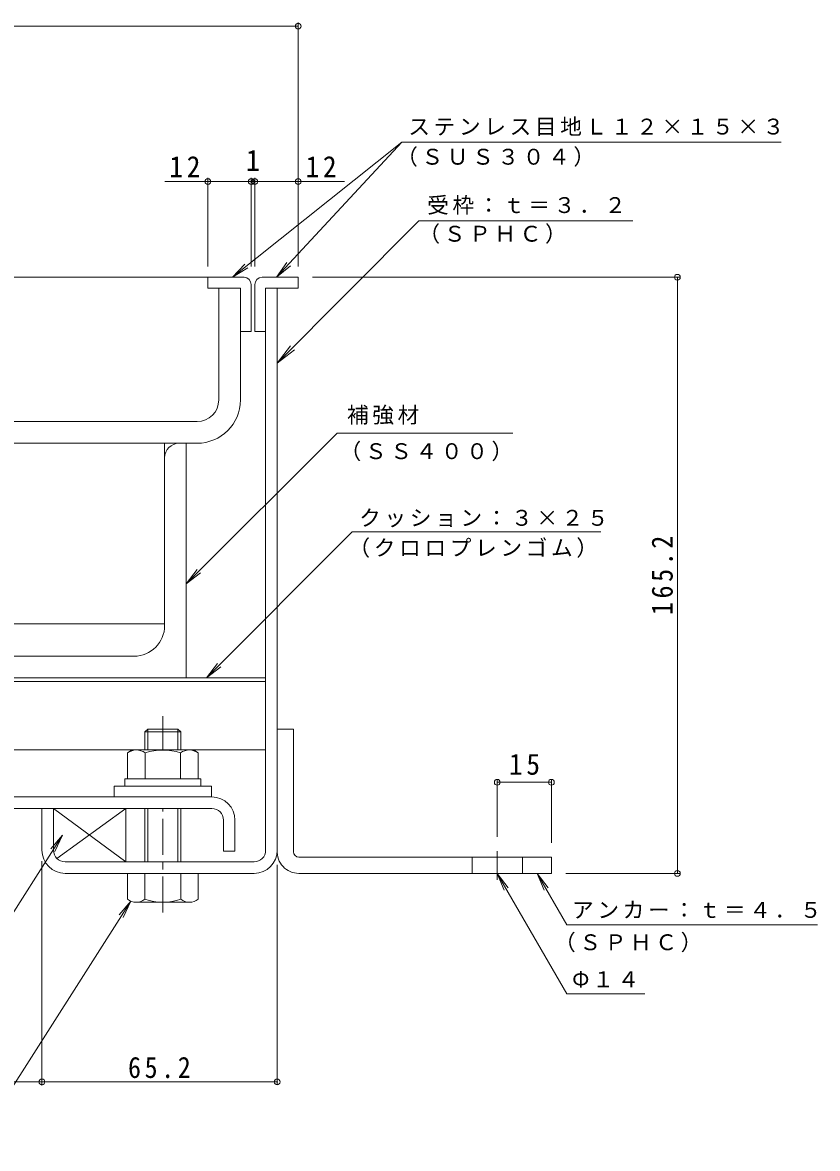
# Model space of a CAD drawing. Units: millimetres on the paper, enlarged 10 times, with parts at other scales. Extents: x -2620 to 2719, y -1962 to 1858.
# Drawn here: x 1617 to 2719, y 267 to 1827 of the extents above; entities that cross this region are included whole.
import ezdxf
from ezdxf.enums import TextEntityAlignment as Align

# ---------------------------------------------------------------- set-up
doc = ezdxf.new("R2010")
doc.units = ezdxf.units.MM
doc.header["$LTSCALE"] = 10
doc.header["$PDMODE"] = 32
doc.header["$PDSIZE"] = 8
doc.linetypes.add('CHAIN1', pattern=[8, 5, -1, 1, -1])
for name, color, linetype, lineweight in [('D-1', 2, 'Continuous', 9), ('D-2', 3, 'Continuous', 9), ('D-3', 4, 'Continuous', 9), ('D-5', 7, 'Continuous', 9), ('D-6', 6, 'Continuous', 9), ('D-7', 5, 'Continuous', 5), ('D-8', 5, 'Continuous', 5), ('D-9', 134, 'Continuous', 5), ('D-A', 3, 'Continuous', 9), ('D-D', 4, 'Continuous', 9), ('D-E', 3, 'Continuous', 9), ('D-F', 7, 'Continuous', 9)]:
    doc.layers.add(name, color=color, linetype=linetype, lineweight=lineweight)
doc.styles.add('ＭＳ ゴシック', font='')
doc.styles.get('ＭＳ ゴシック').set_extended_font_data('MS Gothic')

msp = doc.modelspace()

# ---------------------------------------------------------------- linework, layer by layer
at = {"layer": 'D-1'}
for p, q in [((1953.73, 680.24), (1953.73, 1459.24)), ((1969.73, 1459.24), (1953.73, 1459.24)), ((1969.73, 680.24), (1969.73, 1459.24)), ((1659.73, 680.24), (1659.73, 738.24)), ((1937.73, 664.24), (1675.73, 664.24)), ((1675.73, 648.24), (1786.23, 648.24)), ((1937.73, 648.24), (1836.23, 648.24))]:
    msp.add_line(p, q, dxfattribs=at)
msp.add_lwpolyline([(1643.73, 680.24), (1643.73, 738.24), (1659.73, 738.24)], dxfattribs=at)
for centre, radius, start, end in [((1675.73, 680.24), 32, 180, 270), ((1675.73, 680.24), 16, 180, 270), ((1937.73, 680.24), 16, 270, 0), ((1937.73, 680.24), 32, 270, 0)]:
    msp.add_arc(centre, radius, start, end, dxfattribs=at)
at = {"layer": 'D-2'}
for p, q in [((1888.73, 1459.24), (1918.73, 1459.24)), ((1888.73, 1459.24), (1888.73, 1304.24)), ((1918.73, 1304.24), (1918.73, 1459.24)), ((175.57, 1274.24), (1858.73, 1274.24)), ((175.57, 1244.24), (1858.73, 1244.24))]:
    msp.add_line(p, q, dxfattribs=at)
for radius in [30, 60]:
    msp.add_arc((1858.73, 1304.24), radius, 270, 0, dxfattribs=at)
at = {"layer": 'D-3'}
for p, q in [((1873.73, 1474.24), (175.57, 1474.24)), ((1873.73, 1474.24), (1873.73, 1459.24)), ((1923.73, 1474.24), (1873.73, 1474.24)), ((1948.73, 1474.24), (1998.73, 1474.24)), ((1998.73, 1474.24), (1998.73, 1459.24)), ((1873.73, 1459.24), (1918.73, 1459.24)), ((1918.73, 1459.24), (1918.73, 1399.24)), ((1933.73, 1464.24), (1933.73, 1399.24)), ((1938.73, 1464.24), (1938.73, 1399.24)), ((1998.73, 1459.24), (1953.73, 1459.24)), ((1953.73, 1399.24), (1953.73, 1459.24)), ((1918.73, 1399.24), (1933.73, 1399.24)), ((1953.73, 1399.24), (1938.73, 1399.24))]:
    msp.add_line(p, q, dxfattribs=at)
for centre, start, end in [((1923.73, 1464.24), 0, 90), ((1948.73, 1464.24), 90, 180)]:
    msp.add_arc(centre, 10, start, end, dxfattribs=at)
at = {"layer": 'D-5'}
for p, q in [((2142.28, 1661.64), (1907.64, 1474.24)), ((2142.28, 1661.64), (1968.76, 1474.24)), ((2142.28, 1661.64), (2668.12, 1661.64)), ((2166.12, 1552.28), (1969.73, 1355.21)), ((2166.12, 1552.28), (2462.46, 1552.28)), ((1907.64, 1474.24), (1924.97, 1492.26)), ((1907.64, 1474.24), (1929.05, 1487.16)), ((1968.76, 1474.24), (1983.21, 1494.64)), ((1968.76, 1474.24), (1987.99, 1490.21)), ((1969.73, 1355.21), (1987.95, 1379.04)), ((1969.73, 1355.21), (1993.5, 1373.51)), ((2296.23, 1258.46), (2052.67, 1258.46)), ((2073.77, 1121.33), (2418.31, 1121.33)), ((1843.73, 1049.52), (1863.56, 1064.74)), ((1871.68, 919.24), (1891.51, 934.46)), ((1520.49, 463.12), (1672.22, 701.22)), ((1672.22, 701.22), (1656.14, 682.07)), ((1672.22, 701.22), (1661.65, 678.56)), ((2274.73, 648.24), (2284.3, 625.14)), ((2274.73, 648.24), (2289.95, 628.4)), ((2274.73, 648.24), (2371.14, 481.25)), ((2330.03, 648.24), (2371.14, 577.03)), ((2330.03, 648.24), (2339.59, 625.14)), ((2330.03, 648.24), (2345.25, 628.4)), ((1548.27, 267.11), (1766.68, 609.86)), ((1766.68, 609.86), (1750.61, 590.71)), ((1766.68, 609.86), (1756.11, 587.21)), ((2371.14, 577.03), (2718.58, 577.03)), ((2371.14, 481.25), (2479.19, 481.25))]:
    msp.add_line(p, q, dxfattribs=at)
for points in [[(2052.67, 1258.46), (1843.73, 1049.52), (1858.95, 1069.35)], [(2073.77, 1121.33), (1871.68, 919.24), (1886.9, 939.08)]]:
    msp.add_lwpolyline(points, dxfattribs=at)
at = {"layer": 'D-6'}
for p, q in [((1953.73, 1368.23), (1953.73, 1353.23)), ((175.57, 919.24), (1953.73, 919.24)), ((175.57, 914.24), (1953.73, 914.24)), ((1198.61, 819.24), (1768.73, 819.24)), ((1853.73, 819.24), (1953.73, 819.24)), ((1659.73, 738.24), (1659.73, 680.24)), ((1664.25, 669.09), (1759.73, 738.24))]:
    msp.add_line(p, q, dxfattribs=at)
msp.add_lwpolyline([(1675.73, 664.24), (1759.73, 664.24), (1759.73, 738.24), (1659.73, 738.24), (1759.73, 664.24)], dxfattribs=at)
at = {"layer": 'D-7', "linetype": 'CHAIN1'}
for p, q in [((1811.23, 819.24), (1811.23, 865.9)), ((1811.23, 593.85), (1811.23, 738.24))]:
    msp.add_line(p, q, dxfattribs=at)
at = {"layer": 'D-7'}
for p, q in [((1790.29, 848.24), (1786.23, 844.18)), ((1836.23, 844.18), (1786.23, 844.18)), ((1786.23, 819.24), (1786.23, 844.18)), ((1832.17, 848.24), (1790.29, 848.24)), ((1790.29, 819.24), (1790.29, 848.24)), ((1832.17, 848.24), (1836.23, 844.18)), ((1832.17, 819.24), (1832.17, 848.24)), ((1836.23, 844.18), (1836.23, 820.74)), ((1836.23, 844.18), (1836.23, 819.24)), ((1786.23, 738.24), (1786.23, 664.24)), ((1790.29, 664.24), (1790.29, 738.24)), ((1832.17, 664.24), (1832.17, 738.24)), ((1836.23, 738.24), (1836.23, 664.24)), ((1860.23, 648.24), (1762.23, 648.24)), ((1762.23, 612.71), (1762.23, 648.24)), ((1786.23, 648.24), (1786.23, 612.71)), ((1836.23, 648.24), (1836.23, 612.71)), ((1860.23, 612.71), (1860.23, 648.24)), ((1848.23, 608.24), (1774.23, 608.24))]:
    msp.add_line(p, q, dxfattribs=at)
at = {"layer": 'D-7', "color": 2, "lineweight": 9}
for p, q in [((1762.15, 815.44), (1768.73, 819.24)), ((1762.15, 815.44), (1762.15, 779.24)), ((1853.73, 819.24), (1768.73, 819.24)), ((1786.69, 815.44), (1786.69, 779.24)), ((1835.77, 815.44), (1835.77, 779.24))]:
    msp.add_line(p, q, dxfattribs=at)
at = {"layer": 'D-7', "color": 134}
for p, q in [((1743.73, 769.24), (1743.73, 754.24)), ((1743.73, 769.24), (1878.73, 769.24)), ((1878.73, 769.24), (1878.73, 754.24)), ((1743.73, 754.24), (1878.73, 754.24))]:
    msp.add_line(p, q, dxfattribs=at)
at = {"layer": 'D-7', "color": 6, "lineweight": 9}
for p, q in [((1758.73, 779.24), (1758.73, 769.24)), ((1758.73, 769.24), (1863.73, 769.24))]:
    msp.add_line(p, q, dxfattribs=at)
at = {"layer": 'D-7', "color": 2, "lineweight": 9}
msp.add_lwpolyline([(1853.73, 819.24), (1860.3, 815.44), (1860.3, 779.24), (1762.15, 779.24)], dxfattribs=at)
at = {"layer": 'D-7', "color": 6, "lineweight": 9}
msp.add_lwpolyline([(1758.73, 779.24), (1863.73, 779.24), (1863.73, 769.24)], dxfattribs=at)
at = {"layer": 'D-7', "color": 2, "lineweight": 9}
for centre, radius, start, end in [((1776.64, 790.36), 28.97, 94.38438, 120), ((1773.66, 795.04), 24.21, 57.42749, 88.18784), ((1811.23, 738.03), 81.2, 72.41188, 107.5881), ((1848.8, 795.04), 24.21, 91.81215, 122.57249), ((1845.82, 790.36), 28.97, 59.99998, 85.6156)]:
    msp.add_arc(centre, radius, start, end, dxfattribs=at)
at = {"layer": 'D-7'}
for centre, radius, start, end in [((1774.23, 626.57), 18.33, 229.1022, 310.89809), ((1811.23, 680.32), 72.08, 249.70546, 290.29454), ((1848.23, 626.57), 18.33, 229.10191, 310.8978)]:
    msp.add_arc(centre, radius, start, end, dxfattribs=at)
at = {"layer": 'D-8'}
for p, q in [((175.57, 1244.24), (1843.73, 1244.24)), ((1843.73, 1244.24), (1843.73, 919.24)), ((1843.73, 919.24), (175.57, 919.24))]:
    msp.add_line(p, q, dxfattribs=at)
at = {"layer": 'D-9'}
for p, q in [((1833.73, 1244.24), (1843.73, 1244.24)), ((1843.73, 919.24), (1843.73, 1244.24)), ((1813.73, 991.74), (1813.73, 1224.24)), ((1771.23, 949.24), (1538.73, 949.24)), ((1518.73, 919.24), (1843.73, 919.24))]:
    msp.add_line(p, q, dxfattribs=at)
for centre, radius, start, end in [((1833.73, 1224.24), 20, 90, 180), ((1771.23, 991.74), 42.5, 270, 0)]:
    msp.add_arc(centre, radius, start, end, dxfattribs=at)
at = {"layer": 'D-A'}
for p, q in [((1879.23, 754.24), (175.57, 754.24)), ((175.57, 738.24), (1879.23, 738.24)), ((1895.23, 722.24), (1895.23, 679.24)), ((1911.23, 722.24), (1911.23, 679.24)), ((1895.23, 679.24), (1911.23, 679.24))]:
    msp.add_line(p, q, dxfattribs=at)
for radius in [32, 16]:
    msp.add_arc((1879.23, 722.24), radius, 0, 90, dxfattribs=at)
at = {"layer": 'D-D'}
for p, q in [((1813.73, 1244.24), (1004.98, 1244.24)), ((1813.73, 994.24), (1813.73, 1244.24)), ((1004.98, 994.24), (1813.73, 994.24))]:
    msp.add_line(p, q, dxfattribs=at)
at = {"layer": 'D-E'}
for p, q in [((1969.73, 848.24), (1969.73, 680.24)), ((1969.73, 848.24), (1992.23, 848.24)), ((1992.23, 678.24), (1992.23, 848.24)), ((1999.73, 670.74), (2349.73, 670.74)), ((2239.73, 648.24), (2239.73, 670.74)), ((2309.73, 648.24), (2309.73, 670.74)), ((2349.73, 670.74), (2349.73, 648.24)), ((2349.73, 648.24), (1999.73, 648.24))]:
    msp.add_line(p, q, dxfattribs=at)
at = {"layer": 'D-E', "linetype": 'CHAIN1'}
msp.add_line((2274.73, 639.5), (2274.73, 678.95), dxfattribs=at)
at = {"layer": 'D-E'}
for radius, start in [(30, 176.17647), (7.5, 180.00027)]:
    msp.add_arc((1999.73, 678.24), radius, start, 270, dxfattribs=at)
at = {"layer": 'D-F'}
for p, q in [((1998.73, 1489.24), (1998.73, 1827.22)), ((1998.73, 1822.22), (175.57, 1822.22)), ((1873.73, 1489.24), (1873.73, 1611.86)), ((1933.73, 1489.24), (1933.73, 1611.86)), ((1938.73, 1489.24), (1938.73, 1611.86)), ((1814.16, 1606.86), (1933.73, 1606.86)), ((1933.73, 1606.86), (1938.73, 1606.86)), ((1938.73, 1606.86), (2063.08, 1606.86)), ((2527.36, 1474.24), (2018.73, 1474.24)), ((2524.36, 648.24), (2524.36, 1474.24)), ((2274.73, 777.49), (2274.73, 698.95)), ((2274.73, 774.49), (2349.73, 774.49)), ((2349.73, 777.49), (2349.73, 690.74)), ((1643.72, 665.24), (1643.72, 354.34)), ((1969.73, 356.34), (1969.73, 660.24)), ((2527.36, 648.24), (2369.73, 648.24)), ((1643.72, 359.34), (175.57, 359.34)), ((1643.72, 359.34), (1969.73, 359.34))]:
    msp.add_line(p, q, dxfattribs=at)
for p in [(1998.73, 1822.22), (1873.73, 1606.86), (1933.73, 1606.86), (1938.73, 1606.86), (1998.73, 1606.86), (2524.36, 1474.24), (2274.73, 774.49), (2349.73, 774.49), (2524.36, 648.24), (1643.72, 359.34), (1969.73, 359.34)]:
    msp.add_point(p, dxfattribs=at)

# ---------------------------------------------------------------- texts
at = {"layer": 'D-5', "char_height": 21.99, "attachment_point": 7, "style": 'ＭＳ ゴシック'}
for s, insert in [('\\T1.17;ステンレス目地Ｌ１２×１５×３', (2151.47, 1669.81)), ('\\T1.17;（ＳＵＳ３０４）', (2134.63, 1627.37)), ('\\T1.17;受枠：ｔ＝３．２', (2177.62, 1560.84)), ('\\T1.17;（ＳＰＨＣ）', (2165.46, 1520.69)), ('\\T1.17;補強材', (2066.43, 1269.94)), ('\\T1.17;（ＳＳ４００）', (2056.23, 1219.41)), ('\\T1.17;クッション：３×２５', (2083.32, 1127.66)), ('\\T1.17;（クロロプレンゴム）', (2068.5, 1085.56)), ('\\T1.17;アンカー：ｔ＝４．５', (2378.44, 585.55)), ('\\T1.17;（ＳＰＨＣ）', (2353.46, 538.95)), ('\\T1.17;Φ１４', (2378.44, 489.77))]:
    msp.add_mtext(s, dxfattribs=dict(at, insert=insert))
at = {"layer": 'D-F', "color": 2, "style": 'ＭＳ ゴシック'}
msp.add_text('1', height=29.33, dxfattribs=at).set_placement((1926.23, 1612.86), align=Align.BOTTOM_LEFT)
at = {"layer": 'D-F', "color": 2, "char_height": 29.33, "attachment_point": 7, "style": 'ＭＳ ゴシック'}
for s, insert in [('\\T1.27;\\W0.95;12', (1820.27, 1612.86)), ('\\T1.27;\\W0.95;12', (2009.01, 1612.86)), ('\\T1.27;\\W0.95;15', (2290.98, 784.49)), ('\\T1.28;\\W0.9;65.2', (1762.98, 364.34))]:
    msp.add_mtext(s, dxfattribs=dict(at, insert=insert))
at = {"layer": 'D-F', "color": 2, "insert": (2518.36, 1006.24), "char_height": 29.33, "attachment_point": 7, "rotation": 90, "style": 'ＭＳ ゴシック'}
msp.add_mtext('\\T1.28;\\W0.9;165.2', dxfattribs=at)

doc.saveas('drawing.dxf')
